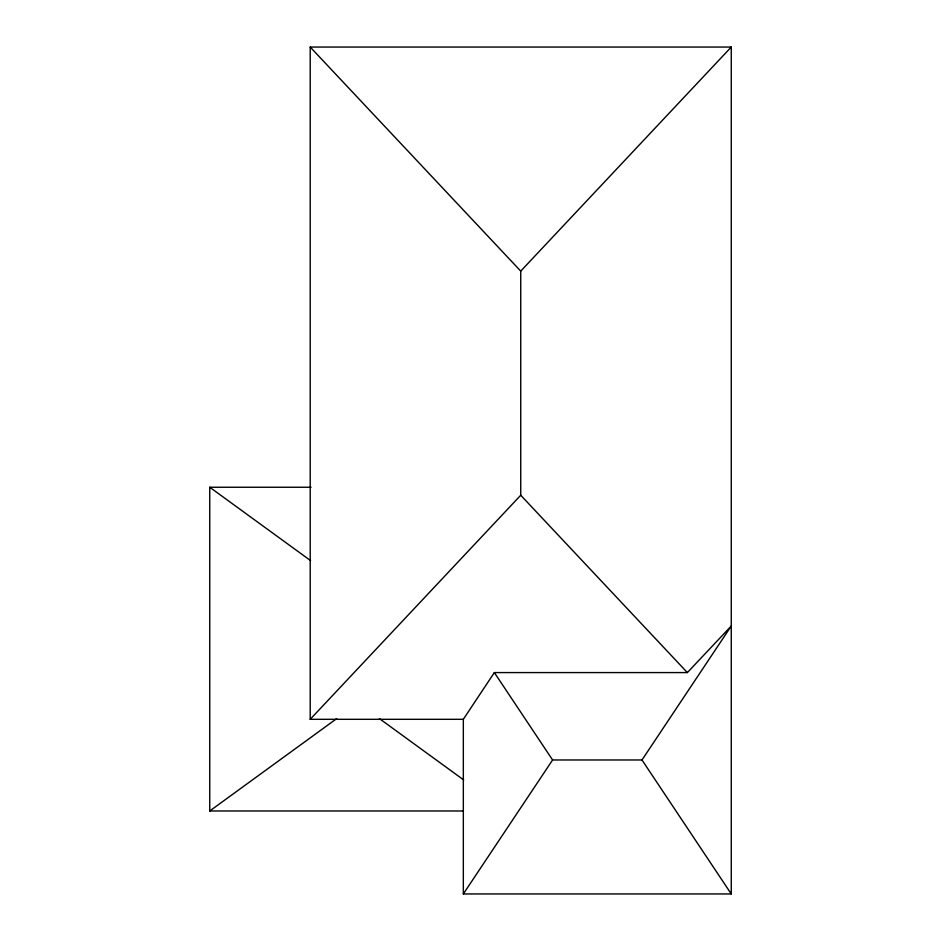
<?xml version="1.0" encoding="UTF-8"?>
<svg xmlns="http://www.w3.org/2000/svg" width="941" height="941" viewBox="0 0 941 941"><rect width="100%" height="100%" fill="white"/><g stroke="black" fill="none" stroke-linecap="round" stroke-linejoin="round"><path stroke-width="1.41" d="M463.325 719.312L494.354 672.58L687.365 672.58L731.263 626L641.985 759.975L552.602 759.975L463.325 893.95L731.263 893.95L731.263 47.05L310.212 47.05L310.212 719.312L463.325 719.312L463.325 893.95M310.212 719.312L520.738 495.237L520.738 271.114L731.263 47.05M311.059 487.25L209.737 487.25L209.737 810.977L336.702 718.618M209.737 810.977L462.901 810.977M209.737 487.25L310.589 560.613M379.423 718.618L463.666 779.913M310.212 47.05L520.738 271.114M520.738 495.237L687.365 672.58M641.985 759.975L731.263 893.95M494.354 672.58L552.602 759.975"/></g></svg>
